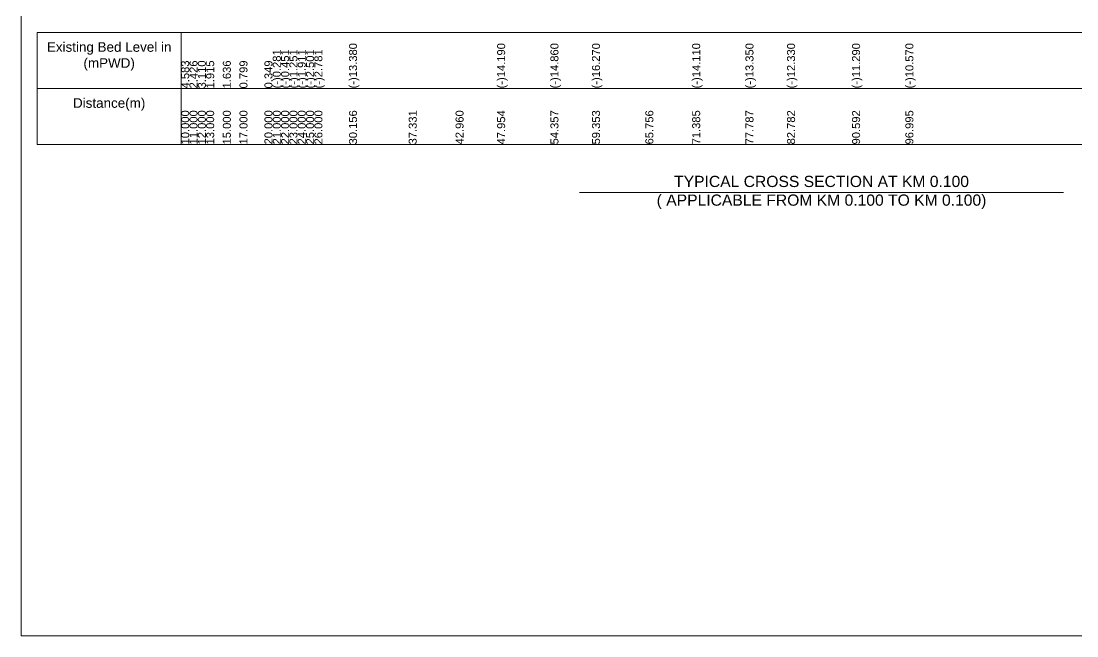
# Model space of a CAD drawing. Header units: inches. Extents: x 89000 to 845017, y -7071 to 0.
# Drawn here: x 160000 to 166595, y -7071 to -3229 of the extents above; entities that cross this region are included whole.
import ezdxf

# ---------------------------------------------------------------- set-up
doc = ezdxf.new("R2010")
doc.units = ezdxf.units.IN
doc.header["$LTSCALE"] = 7
doc.header["$MEASUREMENT"] = 0
for name, color, linetype, lineweight in [('Cross section Data Border', 7, 'Continuous', 9), ('Cross Section Labels', 7, 'Continuous', 9), ('Long Section Labels', 7, 'Continuous', 9)]:
    doc.layers.add(name, color=color, linetype=linetype, lineweight=lineweight)
doc.styles.get("Standard").update_dxf_attribs({"font": 'arial.ttf'})

msp = doc.modelspace()

# ---------------------------------------------------------------- linework, layer by layer
at = {"layer": 'Cross section Data Border'}
msp.add_lwpolyline([(160100, -3300), (166682.77949, -3300), (166682.77949, -4000), (160100, -4000)], close=True, dxfattribs=at)
for points in [[(161000, -3300), (161000, -4000)], [(160100, -3650), (166682.77949, -3650)]]:
    msp.add_lwpolyline(points, dxfattribs=at)
at = {"layer": 'Cross Section Labels'}
msp.add_lwpolyline([(160000, 0), (170000, 0), (170000, -7071), (160000, -7071)], close=True, dxfattribs=at)
msp.add_lwpolyline([(163488, -4300), (165000, -4300), (166512, -4300)], dxfattribs=at)

# ---------------------------------------------------------------- texts
at = {"layer": 'Cross section Data Border', "char_height": 60, "width": 800, "attachment_point": 5}
for s, insert in [('Existing Bed Level in (mPWD)', (160550, -3450)), ('Distance(m)', (160550, -3750))]:
    msp.add_mtext(s, dxfattribs=dict(at, insert=insert))
at = {"layer": 'Cross Section Labels', "insert": (165000, -4300), "char_height": 70, "attachment_point": 5}
msp.add_mtext('TYPICAL CROSS SECTION AT KM 0.100^J( APPLICABLE FROM KM 0.100 TO KM 0.100)', dxfattribs=at)
at = {"layer": 'Long Section Labels', "char_height": 50, "attachment_point": 1, "rotation": 90}
for s, insert in [('(-)0.281', (161571.99317, -3650)), ('(-)0.451', (161623.99511, -3650)), ('(-)1.251', (161675.99302, -3650)), ('(-)1.911', (161727.99496, -3650)), ('(-)2.501', (161779.99288, -3650)), ('(-)2.781', (161831.99482, -3650)), ('(-)13.380', (162048.11251, -3650)), ('(-)13.380', (162048.11251, -3650)), ('(-)13.380', (162048.11251, -3650)), ('(-)14.190', (162973.62981, -3650)), ('(-)14.860', (163306.57127, -3650)), ('(-)16.270', (163566.36338, -3650)), ('(-)16.270', (163566.36338, -3650)), ('(-)14.110', (164192.00232, -3650)), ('(-)13.350', (164524.93222, -3650)), ('(-)12.330', (164784.6889, -3650)), ('(-)11.290', (165190.80584, -3650)), ('(-)10.570', (165523.74773, -3650)), ('4.583', (161000, -3650)), ('2.426', (161051.99791, -3650)), ('3.110', (161103.99986, -3650)), ('1.915', (161155.99777, -3650)), ('1.636', (161259.99763, -3650)), ('0.799', (161363.99748, -3650)), ('0.349', (161519.99525, -3650)), ('10.000', (161000, -4000)), ('11.000', (161051.99791, -4000)), ('12.000', (161103.99986, -4000)), ('13.000', (161155.99777, -4000)), ('15.000', (161259.99763, -4000)), ('17.000', (161363.99748, -4000)), ('20.000', (161519.99525, -4000)), ('21.000', (161571.99317, -4000)), ('22.000', (161623.99511, -4000)), ('23.000', (161675.99302, -4000)), ('24.000', (161727.99496, -4000)), ('25.000', (161779.99288, -4000)), ('26.000', (161831.99482, -4000)), ('30.156', (162048.11251, -4000)), ('37.331', (162421.22875, -4000)), ('42.960', (162713.90059, -4000)), ('47.954', (162973.62981, -4000)), ('54.357', (163306.57127, -4000)), ('59.353', (163566.36338, -4000)), ('65.756', (163899.31842, -4000)), ('71.385', (164192.00232, -4000)), ('77.787', (164524.93222, -4000)), ('82.782', (164784.6889, -4000)), ('90.592', (165190.80584, -4000)), ('96.995', (165523.74773, -4000))]:
    msp.add_mtext(s, dxfattribs=dict(at, insert=insert))

doc.saveas('drawing.dxf')
